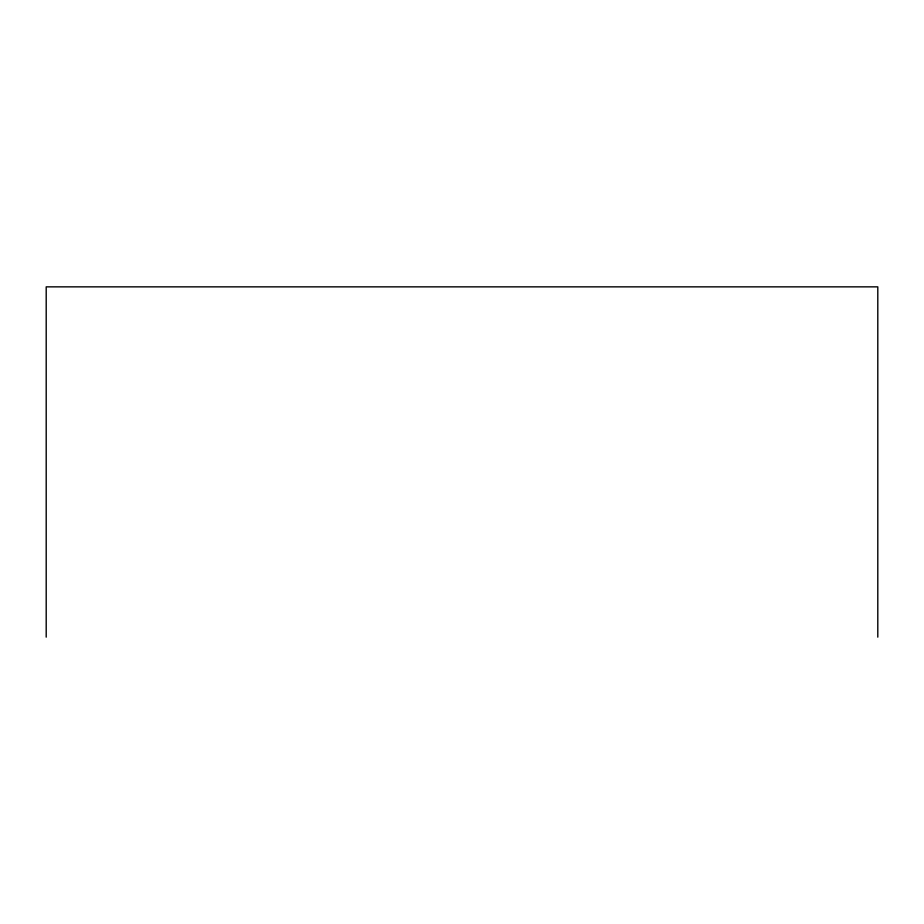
<?xml version="1.0" encoding="UTF-8"?>
<svg xmlns="http://www.w3.org/2000/svg" width="924" height="924" viewBox="0 0 924 924"><rect width="100%" height="100%" fill="white"/><g stroke="black" fill="none" stroke-linecap="round" stroke-linejoin="round"><path stroke-width="1.39" d="M877.8 637.144L877.8 286.856L46.2 286.856L46.2 637.144"/></g></svg>
